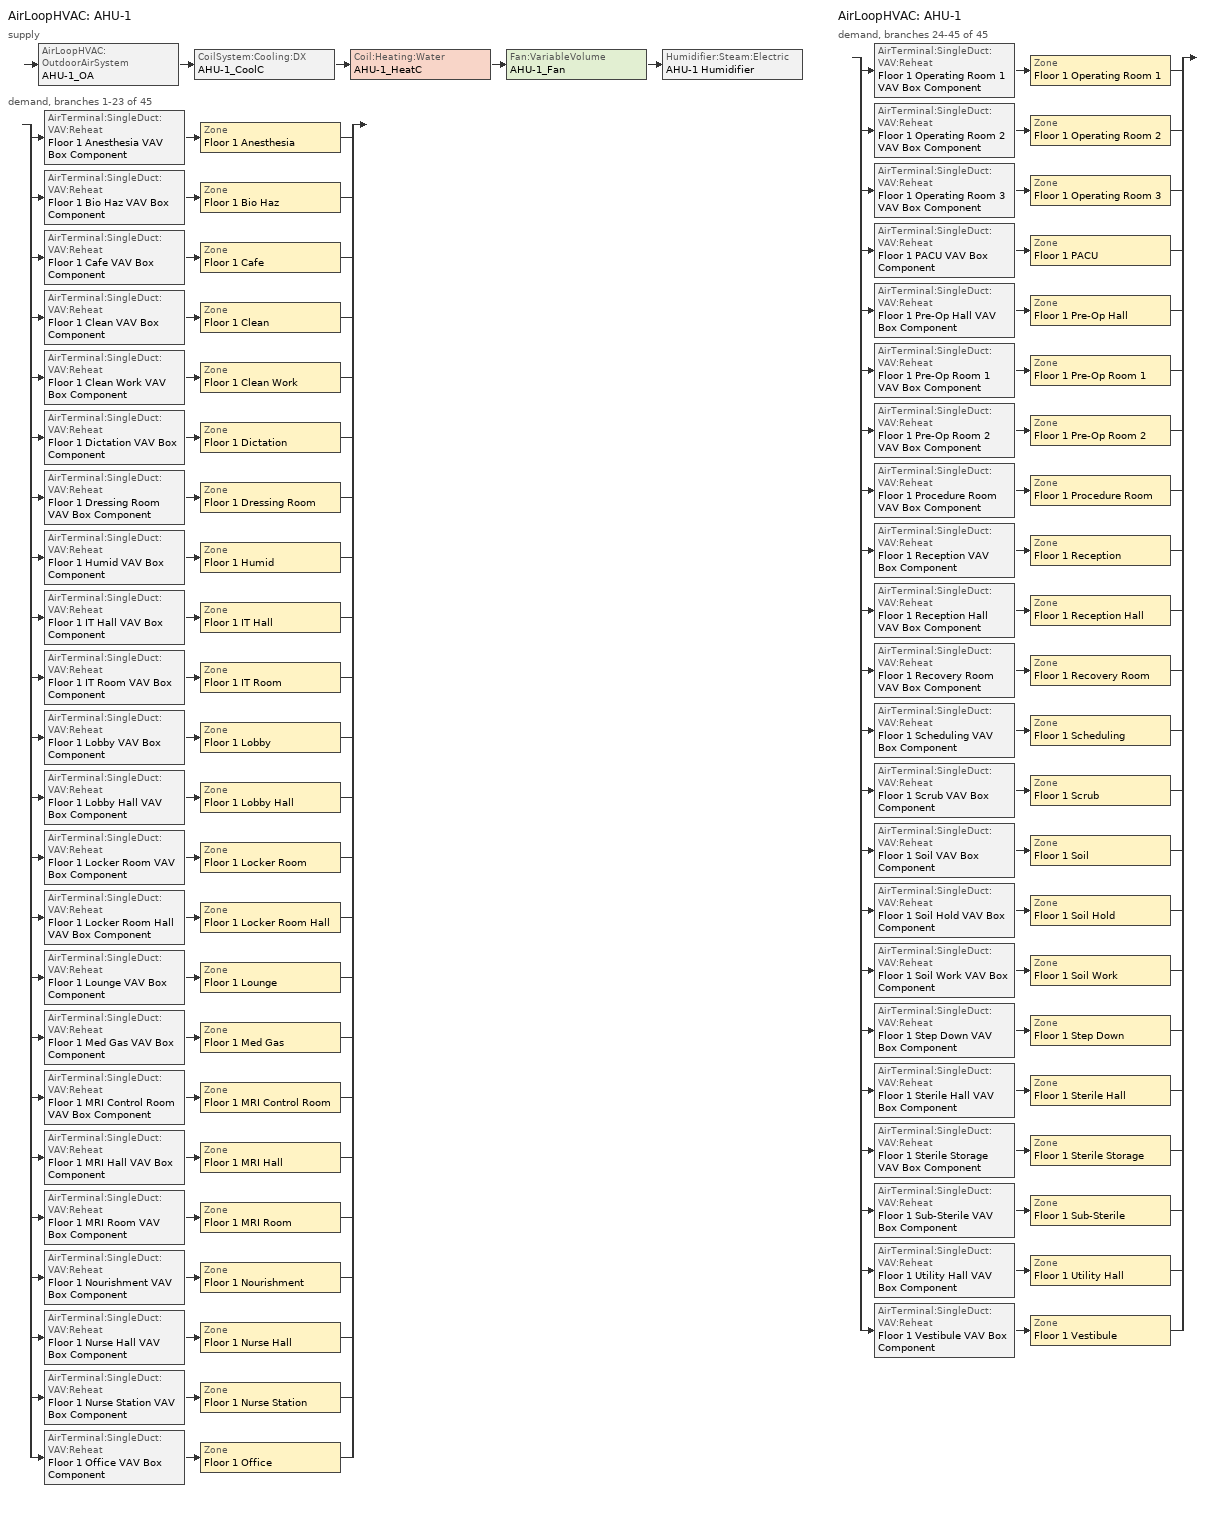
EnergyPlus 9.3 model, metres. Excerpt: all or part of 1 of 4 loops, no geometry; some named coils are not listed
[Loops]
AirLoopHVAC 'AHU-1'
 supply: AirLoopHVAC:OutdoorAirSystem 'AHU-1_OA' > CoilSystem:Cooling:DX 'AHU-1_CoolC' > Coil:Heating:Water 'AHU-1_HeatC' > Fan:VariableVolume 'AHU-1_Fan' > Humidifier:Steam:Electric 'AHU-1 Humidifier'
 demand, branches 1-23 of 45: split
  | AirTerminal:SingleDuct:VAV:Reheat 'Floor 1 Anesthesia VAV Box Component' > Zone 'Floor 1 Anesthesia'
  | AirTerminal:SingleDuct:VAV:Reheat 'Floor 1 Bio Haz VAV Box Component' > Zone 'Floor 1 Bio Haz'
  | AirTerminal:SingleDuct:VAV:Reheat 'Floor 1 Cafe VAV Box Component' > Zone 'Floor 1 Cafe'
  | AirTerminal:SingleDuct:VAV:Reheat 'Floor 1 Clean VAV Box Component' > Zone 'Floor 1 Clean'
  | AirTerminal:SingleDuct:VAV:Reheat 'Floor 1 Clean Work VAV Box Component' > Zone 'Floor 1 Clean Work'
  | AirTerminal:SingleDuct:VAV:Reheat 'Floor 1 Dictation VAV Box Component' > Zone 'Floor 1 Dictation'
  | AirTerminal:SingleDuct:VAV:Reheat 'Floor 1 Dressing Room VAV Box Component' > Zone 'Floor 1 Dressing Room'
  | AirTerminal:SingleDuct:VAV:Reheat 'Floor 1 Humid VAV Box Component' > Zone 'Floor 1 Humid'
  | AirTerminal:SingleDuct:VAV:Reheat 'Floor 1 IT Hall VAV Box Component' > Zone 'Floor 1 IT Hall'
  | AirTerminal:SingleDuct:VAV:Reheat 'Floor 1 IT Room VAV Box Component' > Zone 'Floor 1 IT Room'
  | AirTerminal:SingleDuct:VAV:Reheat 'Floor 1 Lobby VAV Box Component' > Zone 'Floor 1 Lobby'
  | AirTerminal:SingleDuct:VAV:Reheat 'Floor 1 Lobby Hall VAV Box Component' > Zone 'Floor 1 Lobby Hall'
  | AirTerminal:SingleDuct:VAV:Reheat 'Floor 1 Locker Room VAV Box Component' > Zone 'Floor 1 Locker Room'
  | AirTerminal:SingleDuct:VAV:Reheat 'Floor 1 Locker Room Hall VAV Box Component' > Zone 'Floor 1 Locker Room Hall'
  | AirTerminal:SingleDuct:VAV:Reheat 'Floor 1 Lounge VAV Box Component' > Zone 'Floor 1 Lounge'
  | AirTerminal:SingleDuct:VAV:Reheat 'Floor 1 Med Gas VAV Box Component' > Zone 'Floor 1 Med Gas'
  | AirTerminal:SingleDuct:VAV:Reheat 'Floor 1 MRI Control Room VAV Box Component' > Zone 'Floor 1 MRI Control Room'
  | AirTerminal:SingleDuct:VAV:Reheat 'Floor 1 MRI Hall VAV Box Component' > Zone 'Floor 1 MRI Hall'
  | AirTerminal:SingleDuct:VAV:Reheat 'Floor 1 MRI Room VAV Box Component' > Zone 'Floor 1 MRI Room'
  | AirTerminal:SingleDuct:VAV:Reheat 'Floor 1 Nourishment VAV Box Component' > Zone 'Floor 1 Nourishment'
  | AirTerminal:SingleDuct:VAV:Reheat 'Floor 1 Nurse Hall VAV Box Component' > Zone 'Floor 1 Nurse Hall'
  | AirTerminal:SingleDuct:VAV:Reheat 'Floor 1 Nurse Station VAV Box Component' > Zone 'Floor 1 Nurse Station'
  | AirTerminal:SingleDuct:VAV:Reheat 'Floor 1 Office VAV Box Component' > Zone 'Floor 1 Office'
AirLoopHVAC 'AHU-1'
 demand, branches 24-45 of 45: split
  | AirTerminal:SingleDuct:VAV:Reheat 'Floor 1 Operating Room 1 VAV Box Component' > Zone 'Floor 1 Operating Room 1'
  | AirTerminal:SingleDuct:VAV:Reheat 'Floor 1 Operating Room 2 VAV Box Component' > Zone 'Floor 1 Operating Room 2'
  | AirTerminal:SingleDuct:VAV:Reheat 'Floor 1 Operating Room 3 VAV Box Component' > Zone 'Floor 1 Operating Room 3'
  | AirTerminal:SingleDuct:VAV:Reheat 'Floor 1 PACU VAV Box Component' > Zone 'Floor 1 PACU'
  | AirTerminal:SingleDuct:VAV:Reheat 'Floor 1 Pre-Op Hall VAV Box Component' > Zone 'Floor 1 Pre-Op Hall'
  | AirTerminal:SingleDuct:VAV:Reheat 'Floor 1 Pre-Op Room 1 VAV Box Component' > Zone 'Floor 1 Pre-Op Room 1'
  | AirTerminal:SingleDuct:VAV:Reheat 'Floor 1 Pre-Op Room 2 VAV Box Component' > Zone 'Floor 1 Pre-Op Room 2'
  | AirTerminal:SingleDuct:VAV:Reheat 'Floor 1 Procedure Room VAV Box Component' > Zone 'Floor 1 Procedure Room'
  | AirTerminal:SingleDuct:VAV:Reheat 'Floor 1 Reception VAV Box Component' > Zone 'Floor 1 Reception'
  | AirTerminal:SingleDuct:VAV:Reheat 'Floor 1 Reception Hall VAV Box Component' > Zone 'Floor 1 Reception Hall'
  | AirTerminal:SingleDuct:VAV:Reheat 'Floor 1 Recovery Room VAV Box Component' > Zone 'Floor 1 Recovery Room'
  | AirTerminal:SingleDuct:VAV:Reheat 'Floor 1 Scheduling VAV Box Component' > Zone 'Floor 1 Scheduling'
  | AirTerminal:SingleDuct:VAV:Reheat 'Floor 1 Scrub VAV Box Component' > Zone 'Floor 1 Scrub'
  | AirTerminal:SingleDuct:VAV:Reheat 'Floor 1 Soil VAV Box Component' > Zone 'Floor 1 Soil'
  | AirTerminal:SingleDuct:VAV:Reheat 'Floor 1 Soil Hold VAV Box Component' > Zone 'Floor 1 Soil Hold'
  | AirTerminal:SingleDuct:VAV:Reheat 'Floor 1 Soil Work VAV Box Component' > Zone 'Floor 1 Soil Work'
  | AirTerminal:SingleDuct:VAV:Reheat 'Floor 1 Step Down VAV Box Component' > Zone 'Floor 1 Step Down'
  | AirTerminal:SingleDuct:VAV:Reheat 'Floor 1 Sterile Hall VAV Box Component' > Zone 'Floor 1 Sterile Hall'
  | AirTerminal:SingleDuct:VAV:Reheat 'Floor 1 Sterile Storage VAV Box Component' > Zone 'Floor 1 Sterile Storage'
  | AirTerminal:SingleDuct:VAV:Reheat 'Floor 1 Sub-Sterile VAV Box Component' > Zone 'Floor 1 Sub-Sterile'
  | AirTerminal:SingleDuct:VAV:Reheat 'Floor 1 Utility Hall VAV Box Component' > Zone 'Floor 1 Utility Hall'
  | AirTerminal:SingleDuct:VAV:Reheat 'Floor 1 Vestibule VAV Box Component' > Zone 'Floor 1 Vestibule'
[Fan:VariableVolume]
AHU-1_Fan: Availability Schedule=AHU-1_Fan_Sch; Fan Total Efficiency=0.6045; Pressure Rise {Pa}=1515.192; Maximum Flow Rate {m3/s}=AUTOSIZE; Fan Power Minimum Flow Rate Input Method=FixedFlowRate; Fan Power Minimum Air Flow Rate {m3/s}=0; Motor Efficiency=0.93; Motor In Airstream Fraction=1; Fan Power Coefficient 1=0.0407599; Fan Power Coefficient 2=0.088045; Fan Power Coefficient 3=-0.0729261; Fan Power Coefficient 4=0.94374; Fan Power Coefficient 5=0
[Fan:ZoneExhaust] Availability Schedule=AHU-1_Fan_Sch; Fan Total Efficiency=0.338; Pressure Rise {Pa}=125
Name | Maximum Flow Rate {m3/s}
Floor 1 Anesthesia Exhaust Fan | 0.068
Floor 1 MRI Control Room Exhaust Fan | 0.0793
Floor 1 MRI Room Exhaust Fan | 0.2077
Floor 1 Soil Exhaust Fan | 0.0991
Floor 1 Soil Hold Exhaust Fan | 0.044
Floor 1 Soil Work Exhaust Fan | 0.1416
[Coil:Cooling:DX:TwoSpeed]
AHU-1_CoolC DXCoil: Availability Schedule=ALWAYS_ON; High Speed Gross Rated Total Cooling Capacity {W}=AUTOSIZE; High Speed Rated Sensible Heat Ratio=AUTOSIZE; High Speed Gross Rated Cooling COP {W/W}=2.73415; High Speed Rated Air Flow Rate {m3/s}=AUTOSIZE; Total Cooling Capacity Function of Temperature Curve=Measured_CoolCStandard10Ton_CapFT; Total Cooling Capacity Function of Flow Fraction Curve=Measured_CoolCStandard10Ton_CapFF; Energy Input Ratio Function of Temperature Curve=Measured_CoolCStandard10Ton_EIRFT; Energy Input Ratio Function of Flow Fraction Curve=Measured_CoolCStandard10Ton_EIRFFF; Part Load Fraction Correlation Curve=No_PLR_Degredation; Low Speed Gross Rated Total Cooling Capacity {W}=AUTOSIZE; Low Speed Gross Rated Sensible Heat Ratio=AUTOSIZE; Low Speed Gross Rated Cooling COP {W/W}=2.77485; Low Speed Rated Air Flow Rate {m3/s}=AUTOSIZE; Low Speed Total Cooling Capacity Function of Temperature Curve=Measured_LowSpeedCoolCapLSFT; Low Speed Energy Input Ratio Function of Temperature Curve=Measured_LowSpeedCoolEIRLSFT
[Coil:Heating:Water]
AHU-1_HeatC: Availability Schedule=ALWAYS_ON; U-Factor Times Area Value {W/K}=AUTOSIZE; Maximum Water Flow Rate {m3/s}=AUTOSIZE; Performance Input Method=UFactorTimesAreaAndDesignWaterFlowRate; Rated Capacity {W}=AUTOSIZE; Rated Inlet Water Temperature {C}=82.2; Rated Inlet Air Temperature {C}=16.6; Rated Outlet Water Temperature {C}=71.1; Rated Outlet Air Temperature {C}=32.2
[Humidifier:Steam:Electric]
AHU-1 Humidifier: Availability Schedule=ALWAYS_ON; Rated Capacity {m3/s}=3.72E-5; Rated Power {W}=100000; Rated Fan Power {W}=0; Standby Power {W}=0
[AirTerminal:SingleDuct:VAV:Reheat] Availability Schedule=ALWAYS_ON; Maximum Air Flow Rate {m3/s}=AUTOSIZE; Zone Minimum Air Flow Input Method=Constant; Constant Minimum Air Flow Fraction=1; Maximum Hot Water or Steam Flow Rate {m3/s}=AUTOSIZE; Minimum Hot Water or Steam Flow Rate {m3/s}=0; Convergence Tolerance=0.001; Damper Heating Action=NORMAL
Name | Reheat Coil
Floor 1 Anesthesia VAV Box Component | Floor 1 Anesthesia VAV Box Reheat Coil
Floor 1 Bio Haz VAV Box Component | Floor 1 Bio Haz VAV Box Reheat Coil
Floor 1 Cafe VAV Box Component | Floor 1 Cafe VAV Box Reheat Coil
Floor 1 Clean VAV Box Component | Floor 1 Clean VAV Box Reheat Coil
Floor 1 Clean Work VAV Box Component | Floor 1 Clean Work VAV Box Reheat Coil
Floor 1 Dictation VAV Box Component | Floor 1 Dictation VAV Box Reheat Coil
Floor 1 Dressing Room VAV Box Component | Floor 1 Dressing Room VAV Box Reheat Coil
Floor 1 Humid VAV Box Component | Floor 1 Humid VAV Box Reheat Coil
Floor 1 IT Hall VAV Box Component | Floor 1 IT Hall VAV Box Reheat Coil
Floor 1 IT Room VAV Box Component | Floor 1 IT Room VAV Box Reheat Coil
Floor 1 Lobby Hall VAV Box Component | Floor 1 Lobby Hall VAV Box Reheat Coil
Floor 1 Lobby VAV Box Component | Floor 1 Lobby VAV Box Reheat Coil
Floor 1 Locker Room Hall VAV Box Component | Floor 1 Locker Room Hall VAV Box Reheat Coil
Floor 1 Locker Room VAV Box Component | Floor 1 Locker Room VAV Box Reheat Coil
Floor 1 Lounge VAV Box Component | Floor 1 Lounge VAV Box Reheat Coil
Floor 1 MRI Control Room VAV Box Component | Floor 1 MRI Control Room VAV Box Reheat Coil
Floor 1 MRI Hall VAV Box Component | Floor 1 MRI Hall VAV Box Reheat Coil
Floor 1 MRI Room VAV Box Component | Floor 1 MRI Room VAV Box Reheat Coil
Floor 1 Med Gas VAV Box Component | Floor 1 Med Gas VAV Box Reheat Coil
Floor 1 Nourishment VAV Box Component | Floor 1 Nourishment VAV Box Reheat Coil
Floor 1 Nurse Hall VAV Box Component | Floor 1 Nurse Hall VAV Box Reheat Coil
Floor 1 Nurse Station VAV Box Component | Floor 1 Nurse Station VAV Box Reheat Coil
Floor 1 Office VAV Box Component | Floor 1 Office VAV Box Reheat Coil
Floor 1 Operating Room 1 VAV Box Component | Floor 1 Operating Room 1 VAV Box Reheat Coil
Floor 1 Operating Room 2 VAV Box Component | Floor 1 Operating Room 2 VAV Box Reheat Coil
Floor 1 Operating Room 3 VAV Box Component | Floor 1 Operating Room 3 VAV Box Reheat Coil
Floor 1 PACU VAV Box Component | Floor 1 PACU VAV Box Reheat Coil
Floor 1 Pre-Op Hall VAV Box Component | Floor 1 Pre-Op Hall VAV Box Reheat Coil
Floor 1 Pre-Op Room 1 VAV Box Component | Floor 1 Pre-Op Room 1 VAV Box Reheat Coil
Floor 1 Pre-Op Room 2 VAV Box Component | Floor 1 Pre-Op Room 2 VAV Box Reheat Coil
Floor 1 Procedure Room VAV Box Component | Floor 1 Procedure Room VAV Box Reheat Coil
Floor 1 Reception Hall VAV Box Component | Floor 1 Reception Hall VAV Box Reheat Coil
Floor 1 Reception VAV Box Component | Floor 1 Reception VAV Box Reheat Coil
Floor 1 Recovery Room VAV Box Component | Floor 1 Recovery Room VAV Box Reheat Coil
Floor 1 Scheduling VAV Box Component | Floor 1 Scheduling VAV Box Reheat Coil
Floor 1 Scrub VAV Box Component | Floor 1 Scrub VAV Box Reheat Coil
Floor 1 Soil Hold VAV Box Component | Floor 1 Soil Hold VAV Box Reheat Coil
Floor 1 Soil VAV Box Component | Floor 1 Soil VAV Box Reheat Coil
Floor 1 Soil Work VAV Box Component | Floor 1 Soil Work VAV Box Reheat Coil
Floor 1 Step Down VAV Box Component | Floor 1 Step Down VAV Box Reheat Coil
Floor 1 Sterile Hall VAV Box Component | Floor 1 Sterile Hall VAV Box Reheat Coil
Floor 1 Sterile Storage VAV Box Component | Floor 1 Sterile Storage VAV Box Reheat Coil
Floor 1 Sub-Sterile VAV Box Component | Floor 1 Sub-Sterile VAV Box Reheat Coil
Floor 1 Utility Hall VAV Box Component | Floor 1 Utility Hall VAV Box Reheat Coil
Floor 1 Vestibule VAV Box Component | Floor 1 Vestibule VAV Box Reheat Coil
[Zone equipment]
Floor 1 Anesthesia: Floor 1 Anesthesia VAV Box Component, Floor 1 Anesthesia Exhaust Fan
Floor 1 Bio Haz: Floor 1 Bio Haz VAV Box Component
Floor 1 Cafe: Floor 1 Cafe VAV Box Component
Floor 1 Clean: Floor 1 Clean VAV Box Component
Floor 1 Clean Work: Floor 1 Clean Work VAV Box Component
Floor 1 Dictation: Floor 1 Dictation VAV Box Component
Floor 1 Dressing Room: Floor 1 Dressing Room VAV Box Component
Floor 1 Humid: Floor 1 Humid VAV Box Component
Floor 1 IT Hall: Floor 1 IT Hall VAV Box Component
Floor 1 IT Room: Floor 1 IT Room VAV Box Component
Floor 1 Lobby: Floor 1 Lobby VAV Box Component
Floor 1 Lobby Hall: Floor 1 Lobby Hall VAV Box Component
Floor 1 Locker Room: Floor 1 Locker Room VAV Box Component
Floor 1 Locker Room Hall: Floor 1 Locker Room Hall VAV Box Component
Floor 1 Lounge: Floor 1 Lounge VAV Box Component
Floor 1 MRI Control Room: Floor 1 MRI Control Room VAV Box Component, Floor 1 MRI Control Room Exhaust Fan
Floor 1 MRI Hall: Floor 1 MRI Hall VAV Box Component
Floor 1 MRI Room: Floor 1 MRI Room VAV Box Component, Floor 1 MRI Room Exhaust Fan
Floor 1 Med Gas: Floor 1 Med Gas VAV Box Component
Floor 1 Nourishment: Floor 1 Nourishment VAV Box Component
Floor 1 Nurse Hall: Floor 1 Nurse Hall VAV Box Component
Floor 1 Nurse Station: Floor 1 Nurse Station VAV Box Component
Floor 1 Office: Floor 1 Office VAV Box Component
Floor 1 Operating Room 1: Floor 1 Operating Room 1 VAV Box Component
Floor 1 Operating Room 2: Floor 1 Operating Room 2 VAV Box Component
Floor 1 Operating Room 3: Floor 1 Operating Room 3 VAV Box Component
Floor 1 PACU: Floor 1 PACU VAV Box Component
Floor 1 Pre-Op Hall: Floor 1 Pre-Op Hall VAV Box Component
Floor 1 Pre-Op Room 1: Floor 1 Pre-Op Room 1 VAV Box Component
Floor 1 Pre-Op Room 2: Floor 1 Pre-Op Room 2 VAV Box Component
Floor 1 Procedure Room: Floor 1 Procedure Room VAV Box Component
Floor 1 Reception: Floor 1 Reception VAV Box Component
Floor 1 Reception Hall: Floor 1 Reception Hall VAV Box Component
Floor 1 Recovery Room: Floor 1 Recovery Room VAV Box Component
Floor 1 Scheduling: Floor 1 Scheduling VAV Box Component
Floor 1 Scrub: Floor 1 Scrub VAV Box Component
Floor 1 Soil: Floor 1 Soil VAV Box Component, Floor 1 Soil Exhaust Fan
Floor 1 Soil Hold: Floor 1 Soil Hold VAV Box Component, Floor 1 Soil Hold Exhaust Fan
Floor 1 Soil Work: Floor 1 Soil Work VAV Box Component, Floor 1 Soil Work Exhaust Fan
Floor 1 Step Down: Floor 1 Step Down VAV Box Component
Floor 1 Sterile Hall: Floor 1 Sterile Hall VAV Box Component
Floor 1 Sterile Storage: Floor 1 Sterile Storage VAV Box Component
Floor 1 Sub-Sterile: Floor 1 Sub-Sterile VAV Box Component
Floor 1 Utility Hall: Floor 1 Utility Hall VAV Box Component
Floor 1 Vestibule: Floor 1 Vestibule VAV Box Component
[Sizing:Zone] Zone Cooling Design Supply Air Temperature Input Method=SupplyAirTemperature; Zone Cooling Design Supply Air Temperature {C}=11.1; Zone Heating Design Supply Air Temperature Input Method=SupplyAirTemperature; Zone Heating Design Supply Air Temperature {C}=40; Zone Cooling Design Supply Air Humidity Ratio {kgWater/kgDryAir}=0.007; Zone Heating Design Supply Air Humidity Ratio {kgWater/kgDryAir}=0.008; Cooling Design Air Flow Method=DesignDayWithLimit; Heating Design Air Flow Method=DesignDay; Account for Dedicated Outdoor Air System=No; Dedicated Outdoor Air System Control Strategy=NeutralSupplyAir; Dedicated Outdoor Air Low Setpoint Temperature for Design {C}=autosize; Dedicated Outdoor Air High Setpoint Temperature for Design {C}=autosize
Name | Design Specification Outdoor Air Object | Cooling Minimum Air Flow {m3/s}
Floor 1 Anesthesia | SZ DSOA Floor 1 Anesthesia | 0.06796
Floor 1 Bio Haz | SZ DSOA Floor 1 Bio Haz
Floor 1 Cafe | SZ DSOA Floor 1 Cafe
Floor 1 Clean | SZ DSOA Floor 1 Clean | 0.039644
Floor 1 Clean Work | SZ DSOA Floor 1 Clean Work | 0.051914
Floor 1 Dictation | SZ DSOA Floor 1 Dictation
Floor 1 Dressing Room | SZ DSOA Floor 1 Dressing Room
Floor 1 Humid | SZ DSOA Floor 1 Humid
Floor 1 IT Hall | SZ DSOA Floor 1 IT Hall
Floor 1 IT Room | SZ DSOA Floor 1 IT Room
Floor 1 Lobby | SZ DSOA Floor 1 Lobby
Floor 1 Lobby Hall | SZ DSOA Floor 1 Lobby Hall
Floor 1 Locker Room | SZ DSOA Floor 1 Locker Room
Floor 1 Locker Room Hall | SZ DSOA Floor 1 Locker Room Hall
Floor 1 Lounge | SZ DSOA Floor 1 Lounge
Floor 1 MRI Control Room | SZ DSOA Floor 1 MRI Control Room | 0.079287
Floor 1 MRI Hall | SZ DSOA Floor 1 MRI Hall
Floor 1 MRI Room | SZ DSOA Floor 1 MRI Room | 0.207657
Floor 1 Med Gas | SZ DSOA Floor 1 Med Gas
Floor 1 Nourishment | SZ DSOA Floor 1 Nourishment
Floor 1 Nurse Hall | SZ DSOA Floor 1 Nurse Hall
Floor 1 Nurse Station | SZ DSOA Floor 1 Nurse Station
Floor 1 Office | SZ DSOA Floor 1 Office
Floor 1 Operating Room 1 | SZ DSOA Floor 1 Operating Room 1 | 0.54274
Floor 1 Operating Room 2 | SZ DSOA Floor 1 Operating Room 2 | 0.566337
Floor 1 Operating Room 3 | SZ DSOA Floor 1 Operating Room 3 | 0.561617
Floor 1 PACU | SZ DSOA Floor 1 PACU | 0.05097
Floor 1 Pre-Op Hall | SZ DSOA Floor 1 Pre-Op Hall
Floor 1 Pre-Op Room 1 | SZ DSOA Floor 1 Pre-Op Room 1 | 0.089198
Floor 1 Pre-Op Room 2 | SZ DSOA Floor 1 Pre-Op Room 2 | 0.159518
Floor 1 Procedure Room | SZ DSOA Floor 1 Procedure Room | 0.336263
Floor 1 Reception | SZ DSOA Floor 1 Reception
Floor 1 Reception Hall | SZ DSOA Floor 1 Reception Hall
Floor 1 Recovery Room | SZ DSOA Floor 1 Recovery Room | 0.254852
Floor 1 Scheduling | SZ DSOA Floor 1 Scheduling
Floor 1 Scrub | SZ DSOA Floor 1 Scrub
Floor 1 Soil | SZ DSOA Floor 1 Soil | 0.099109
Floor 1 Soil Hold | SZ DSOA Floor 1 Soil Hold | 0.044048
Floor 1 Soil Work | SZ DSOA Floor 1 Soil Work | 0.141584
Floor 1 Step Down | SZ DSOA Floor 1 Step Down | 0.141584
Floor 1 Sterile Hall | SZ DSOA Floor 1 Sterile Hall
Floor 1 Sterile Storage | SZ DSOA Floor 1 Sterile Storage
Floor 1 Sub-Sterile | SZ DSOA Floor 1 Sub-Sterile
Floor 1 Utility Hall | SZ DSOA Floor 1 Utility Hall
Floor 1 Vestibule | SZ DSOA Floor 1 Vestibule
[DesignSpecification:OutdoorAir]
Name | Outdoor Air Method | Outdoor Air Flow per Zone Floor Area {m3/s-m2} | Outdoor Air Flow per Person {m3/s-person} | Outdoor Air Flow per Zone {m3/s}
SZ DSOA Floor 1 Anesthesia | Flow/Area | 0.0022578
SZ DSOA Floor 1 Bio Haz; SZ DSOA Floor 1 Med Gas; SZ DSOA Floor 1 Sterile Storage | Flow/Area | 0.000762
SZ DSOA Floor 1 Cafe; SZ DSOA Floor 1 Dictation; SZ DSOA Floor 1 Dressing Room; SZ DSOA Floor 1 Humid; SZ DSOA Floor 1 IT Room; SZ DSOA Floor 1 Nourishment; SZ DSOA Floor 1 Nurse Station; SZ DSOA Floor 1 Office; SZ DSOA Floor 1 Scheduling | Flow/Person |  | 0.01
SZ DSOA Floor 1 Clean; SZ DSOA Floor 1 Clean Work | Flow/Area | 0.0011289
SZ DSOA Floor 1 IT Hall; SZ DSOA Floor 1 Lobby Hall; SZ DSOA Floor 1 Locker Room Hall; SZ DSOA Floor 1 MRI Hall; SZ DSOA Floor 1 Nurse Hall; SZ DSOA Floor 1 Pre-Op Hall; SZ DSOA Floor 1 Reception Hall; SZ DSOA Floor 1 Scrub; SZ DSOA Floor 1 Sterile Hall; SZ DSOA Floor 1 Sub-Sterile; SZ DSOA Floor 1 Utility Hall; SZ DSOA Floor 1 Vestibule | Flow/Area | 0.000254
SZ DSOA Floor 1 Lobby; SZ DSOA Floor 1 Locker Room; SZ DSOA Floor 1 Lounge; SZ DSOA Floor 1 Reception | Flow/Person |  | 0.007079
SZ DSOA Floor 1 MRI Control Room; SZ DSOA Floor 1 MRI Room | Flow/Area | 0.001524
SZ DSOA Floor 1 Operating Room 1 | Flow/Zone |  |  | 0.108548
SZ DSOA Floor 1 Operating Room 2 | Flow/Zone |  |  | 0.113267
SZ DSOA Floor 1 Operating Room 3 | Flow/Zone |  |  | 0.112323
SZ DSOA Floor 1 PACU | Flow/Zone |  |  | 0.01699
SZ DSOA Floor 1 Pre-Op Room 1 | Flow/Zone |  |  | 0.029733
SZ DSOA Floor 1 Pre-Op Room 2 | Flow/Zone |  |  | 0.053173
SZ DSOA Floor 1 Procedure Room | Flow/Zone |  |  | 0.067253
SZ DSOA Floor 1 Recovery Room | Flow/Zone |  |  | 0.084951
SZ DSOA Floor 1 Soil; SZ DSOA Floor 1 Soil Hold; SZ DSOA Floor 1 Soil Work | Flow/Area | 0.0028222
SZ DSOA Floor 1 Step Down | Flow/Zone |  |  | 0.047195
[ZoneControl:Thermostat] Control Type Schedule=Dual Zone Control Type Sched
Name | Zone or ZoneList | Control 1
Floor 1 Anesthesia Thermostat | Floor 1 Anesthesia | Typical DualSPSched
Floor 1 Bio Haz Thermostat | Floor 1 Bio Haz | Typical DualSPSched
Floor 1 Cafe Thermostat | Floor 1 Cafe | Typical DualSPSched
Floor 1 Clean Thermostat | Floor 1 Clean | Typical DualSPSched
Floor 1 Clean Work Thermostat | Floor 1 Clean Work | Typical DualSPSched
Floor 1 Dictation Thermostat | Floor 1 Dictation | Typical DualSPSched
Floor 1 Dressing Room Thermostat | Floor 1 Dressing Room | Typical DualSPSched
Floor 1 Humid Thermostat | Floor 1 Humid | Typical DualSPSched
Floor 1 IT Hall Thermostat | Floor 1 IT Hall | Typical DualSPSched
Floor 1 IT Room Thermostat | Floor 1 IT Room | Typical DualSPSched
Floor 1 Lobby Hall Thermostat | Floor 1 Lobby Hall | Typical DualSPSched
Floor 1 Lobby Thermostat | Floor 1 Lobby | Typical DualSPSched
Floor 1 Locker Room Hall Thermostat | Floor 1 Locker Room Hall | Typical DualSPSched
Floor 1 Locker Room Thermostat | Floor 1 Locker Room | Typical DualSPSched
Floor 1 Lounge Thermostat | Floor 1 Lounge | Typical DualSPSched
Floor 1 MRI Control Room Thermostat | Floor 1 MRI Control Room | Typical DualSPSched
Floor 1 MRI Hall Thermostat | Floor 1 MRI Hall | Typical DualSPSched
Floor 1 MRI Room Thermostat | Floor 1 MRI Room | Typical DualSPSched
Floor 1 Med Gas Thermostat | Floor 1 Med Gas | Typical DualSPSched
Floor 1 Nourishment Thermostat | Floor 1 Nourishment | Typical DualSPSched
Floor 1 Nurse Hall Thermostat | Floor 1 Nurse Hall | Typical DualSPSched
Floor 1 Nurse Station Thermostat | Floor 1 Nurse Station | Typical DualSPSched
Floor 1 Office Thermostat | Floor 1 Office | Typical DualSPSched
Floor 1 Operating Room 1 Thermostat | Floor 1 Operating Room 1 | Operating Room DualSPSched
Floor 1 Operating Room 2 Thermostat | Floor 1 Operating Room 2 | Operating Room DualSPSched
Floor 1 Operating Room 3 Thermostat | Floor 1 Operating Room 3 | Operating Room DualSPSched
Floor 1 PACU Thermostat | Floor 1 PACU | Typical DualSPSched
Floor 1 Pre-Op Hall Thermostat | Floor 1 Pre-Op Hall | Typical DualSPSched
Floor 1 Pre-Op Room 1 Thermostat | Floor 1 Pre-Op Room 1 | Typical DualSPSched
Floor 1 Pre-Op Room 2 Thermostat | Floor 1 Pre-Op Room 2 | Typical DualSPSched
Floor 1 Procedure Room Thermostat | Floor 1 Procedure Room | Typical DualSPSched
Floor 1 Reception Hall Thermostat | Floor 1 Reception Hall | Typical DualSPSched
Floor 1 Reception Thermostat | Floor 1 Reception | Typical DualSPSched
Floor 1 Recovery Room Thermostat | Floor 1 Recovery Room | Typical DualSPSched
Floor 1 Scheduling Thermostat | Floor 1 Scheduling | Typical DualSPSched
Floor 1 Scrub Thermostat | Floor 1 Scrub | Typical DualSPSched
Floor 1 Soil Hold Thermostat | Floor 1 Soil Hold | Typical DualSPSched
Floor 1 Soil Thermostat | Floor 1 Soil | Typical DualSPSched
Floor 1 Soil Work Thermostat | Floor 1 Soil Work | Typical DualSPSched
Floor 1 Step Down Thermostat | Floor 1 Step Down | Typical DualSPSched
Floor 1 Sterile Hall Thermostat | Floor 1 Sterile Hall | Typical DualSPSched
Floor 1 Sterile Storage Thermostat | Floor 1 Sterile Storage | Typical DualSPSched
Floor 1 Sub-Sterile Thermostat | Floor 1 Sub-Sterile | Typical DualSPSched
Floor 1 Utility Hall Thermostat | Floor 1 Utility Hall | Typical DualSPSched
Floor 1 Vestibule Thermostat | Floor 1 Vestibule | Typical DualSPSched
[ThermostatSetpoint:DualSetpoint]
Name | Heating Setpoint Temperature Schedule | Cooling Setpoint Temperature Schedule
Typical DualSPSched | HTGSETP_SCH | CLGSETP_SCH
Operating Room DualSPSched | OR_HTGSETP_SCH | OR_CLGSETP_SCH
[Sizing:System]
AHU-1: Type of Load to Size On=Sensible; Design Outdoor Air Flow Rate {m3/s}=AUTOSIZE; Central Heating Maximum System Air Flow Ratio=1; Preheat Design Temperature {C}=7; Preheat Design Humidity Ratio {kgWater/kgDryAir}=0.008; Precool Design Temperature {C}=7.2; Precool Design Humidity Ratio {kgWater/kgDryAir}=0.008; Central Cooling Design Supply Air Temperature {C}=11.1; Central Heating Design Supply Air Temperature {C}=16; Type of Zone Sum to Use=NonCoincident; 100% Outdoor Air in Cooling=No; 100% Outdoor Air in Heating=No; Central Cooling Design Supply Air Humidity Ratio {kgWater/kgDryAir}=0.007; Central Heating Design Supply Air Humidity Ratio {kgWater/kgDryAir}=0.007; Cooling Supply Air Flow Rate Method=DesignDay; Heating Supply Air Flow Rate Method=DesignDay; System Outdoor Air Method=ZoneSum; Zone Maximum Outdoor Air Fraction=1; Cooling Design Capacity Method=CoolingDesignCapacity; Cooling Design Capacity {W}=autosize; Heating Design Capacity Method=HeatingDesignCapacity; Heating Design Capacity {W}=autosize; Central Cooling Capacity Control Method=OnOff
[Controller:OutdoorAir]
AHU-1_OA_Controller: Minimum Outdoor Air Flow Rate {m3/s}=AUTOSIZE; Maximum Outdoor Air Flow Rate {m3/s}=AUTOSIZE; Economizer Control Type=NoEconomizer; Economizer Control Action Type=ModulateFlow; Economizer Maximum Limit Dry-Bulb Temperature {C}=18.3; Economizer Maximum Limit Enthalpy {J/kg}=64000; Economizer Minimum Limit Dry-Bulb Temperature {C}=-100; Lockout Type=NoLockout; Minimum Limit Type=FixedMinimum; Minimum Outdoor Air Schedule=AHU-1_Fan_Sch; Minimum Fraction of Outdoor Air Schedule=AHU-1_MinOAFracSchedule
[Controller:WaterCoil]
AHU-1_HeatC_Controller: Control Variable=Temperature; Action=Normal; Actuator Variable=Flow; Controller Convergence Tolerance {deltaC}=0.0001; Maximum Actuated Flow {m3/s}=AUTOSIZE; Minimum Actuated Flow {m3/s}=0
[AirLoopHVAC]
AHU-1: Design Supply Air Flow Rate {m3/s}=AUTOSIZE
[CoilSystem:Cooling:DX]
AHU-1_CoolC: Availability Schedule=ALWAYS_ON; Cooling Coil=AHU-1_CoolC DXCoil
[SetpointManager:MixedAir] Control Variable=Temperature
Name | Setpoint Node or NodeList
AHU-1_CoolC SAT Manager | AHU-1_CoolC-AHU-1_HeatCNode
AHU-1_HeatC SAT Manager | AHU-1_HeatC-AHU-1_FanNode
AHU-1_OAMixed Air Temp Manager | AHU-1_OA-AHU-1_CoolCNode
[SetpointManager:SingleZone:Humidity:Minimum]
AHU-1 Humidifier HUMRAT setpoint: Setpoint Node or NodeList=AHU-1 Supply Equipment Outlet Node
[SetpointManager:SingleZone:Humidity:Maximum]
AHU-1_CoolC HUMRAT setpoint: Setpoint Node or NodeList=AHU-1_CoolC-AHU-1_HeatCNode
[EnergyManagementSystem:Sensor]
Cooling_Coil_1: AHU-1_COOLC DXCOIL; Cooling Coil Electric Energy
FLOOR_1_ANESTHESIA_T: FLOOR 1 ANESTHESIA; Zone Mean Air Temperature
FLOOR_1_ANESTHESIA_H: FLOOR 1 ANESTHESIA; Zone Air System Sensible Heating Energy
FLOOR_1_ANESTHESIA_C: FLOOR 1 ANESTHESIA; Zone Air System Sensible Cooling Energy
FLOOR_1_BIO_HAZ_T: FLOOR 1 BIO HAZ; Zone Mean Air Temperature
FLOOR_1_BIO_HAZ_H: FLOOR 1 BIO HAZ; Zone Air System Sensible Heating Energy
FLOOR_1_BIO_HAZ_C: FLOOR 1 BIO HAZ; Zone Air System Sensible Cooling Energy
FLOOR_1_CAFE_O: FLOOR 1 CAFE; Zone People Occupant Count
FLOOR_1_CAFE_T: FLOOR 1 CAFE; Zone Mean Air Temperature
FLOOR_1_CAFE_H: FLOOR 1 CAFE; Zone Air System Sensible Heating Energy
FLOOR_1_CAFE_C: FLOOR 1 CAFE; Zone Air System Sensible Cooling Energy
FLOOR_1_CLEAN_O: FLOOR 1 CLEAN; Zone People Occupant Count
FLOOR_1_CLEAN_T: FLOOR 1 CLEAN; Zone Mean Air Temperature
FLOOR_1_CLEAN_H: FLOOR 1 CLEAN; Zone Air System Sensible Heating Energy
FLOOR_1_CLEAN_C: FLOOR 1 CLEAN; Zone Air System Sensible Cooling Energy
FLOOR_1_CLEAN_WORK_O: FLOOR 1 CLEAN WORK; Zone People Occupant Count
FLOOR_1_CLEAN_WORK_T: FLOOR 1 CLEAN WORK; Zone Mean Air Temperature
FLOOR_1_CLEAN_WORK_H: FLOOR 1 CLEAN WORK; Zone Air System Sensible Heating Energy
FLOOR_1_CLEAN_WORK_C: FLOOR 1 CLEAN WORK; Zone Air System Sensible Cooling Energy
FLOOR_1_DICTATION_O: FLOOR 1 DICTATION; Zone People Occupant Count
FLOOR_1_DICTATION_T: FLOOR 1 DICTATION; Zone Mean Air Temperature
FLOOR_1_DICTATION_H: FLOOR 1 DICTATION; Zone Air System Sensible Heating Energy
FLOOR_1_DICTATION_C: FLOOR 1 DICTATION; Zone Air System Sensible Cooling Energy
FLOOR_1_DRESSING_ROOM_O: FLOOR 1 DRESSING ROOM; Zone People Occupant Count
FLOOR_1_DRESSING_ROOM_T: FLOOR 1 DRESSING ROOM; Zone Mean Air Temperature
FLOOR_1_DRESSING_ROOM_H: FLOOR 1 DRESSING ROOM; Zone Air System Sensible Heating Energy
FLOOR_1_DRESSING_ROOM_C: FLOOR 1 DRESSING ROOM; Zone Air System Sensible Cooling Energy
FLOOR_1_HUMID_O: FLOOR 1 HUMID; Zone People Occupant Count
FLOOR_1_HUMID_T: FLOOR 1 HUMID; Zone Mean Air Temperature
FLOOR_1_HUMID_H: FLOOR 1 HUMID; Zone Air System Sensible Heating Energy
FLOOR_1_HUMID_C: FLOOR 1 HUMID; Zone Air System Sensible Cooling Energy
FLOOR_1_IT_HALL_T: FLOOR 1 IT HALL; Zone Mean Air Temperature
FLOOR_1_IT_HALL_H: FLOOR 1 IT HALL; Zone Air System Sensible Heating Energy
FLOOR_1_IT_HALL_C: FLOOR 1 IT HALL; Zone Air System Sensible Cooling Energy
FLOOR_1_IT_ROOM_O: FLOOR 1 IT ROOM; Zone People Occupant Count
FLOOR_1_IT_ROOM_T: FLOOR 1 IT ROOM; Zone Mean Air Temperature
FLOOR_1_IT_ROOM_H: FLOOR 1 IT ROOM; Zone Air System Sensible Heating Energy
FLOOR_1_IT_ROOM_C: FLOOR 1 IT ROOM; Zone Air System Sensible Cooling Energy
FLOOR_1_LOBBY_O: FLOOR 1 LOBBY; Zone People Occupant Count
FLOOR_1_LOBBY_T: FLOOR 1 LOBBY; Zone Mean Air Temperature
FLOOR_1_LOBBY_H: FLOOR 1 LOBBY; Zone Air System Sensible Heating Energy
FLOOR_1_LOBBY_C: FLOOR 1 LOBBY; Zone Air System Sensible Cooling Energy
FLOOR_1_LOBBY_HALL_T: FLOOR 1 LOBBY HALL; Zone Mean Air Temperature
FLOOR_1_LOBBY_HALL_H: FLOOR 1 LOBBY HALL; Zone Air System Sensible Heating Energy
FLOOR_1_LOBBY_HALL_C: FLOOR 1 LOBBY HALL; Zone Air System Sensible Cooling Energy
FLOOR_1_LOCKER_ROOM_O: FLOOR 1 LOCKER ROOM; Zone People Occupant Count
FLOOR_1_LOCKER_ROOM_T: FLOOR 1 LOCKER ROOM; Zone Mean Air Temperature
FLOOR_1_LOCKER_ROOM_H: FLOOR 1 LOCKER ROOM; Zone Air System Sensible Heating Energy
FLOOR_1_LOCKER_ROOM_C: FLOOR 1 LOCKER ROOM; Zone Air System Sensible Cooling Energy
FLOOR_1_LOCKER_ROOM_HALL_T: FLOOR 1 LOCKER ROOM HALL; Zone Mean Air Temperature
FLOOR_1_LOCKER_ROOM_HALL_H: FLOOR 1 LOCKER ROOM HALL; Zone Air System Sensible Heating Energy
FLOOR_1_LOCKER_ROOM_HALL_C: FLOOR 1 LOCKER ROOM HALL; Zone Air System Sensible Cooling Energy
FLOOR_1_LOUNGE_O: FLOOR 1 LOUNGE; Zone People Occupant Count
FLOOR_1_LOUNGE_T: FLOOR 1 LOUNGE; Zone Mean Air Temperature
FLOOR_1_LOUNGE_H: FLOOR 1 LOUNGE; Zone Air System Sensible Heating Energy
FLOOR_1_LOUNGE_C: FLOOR 1 LOUNGE; Zone Air System Sensible Cooling Energy
FLOOR_1_MRI_CONTROL_ROOM_O: FLOOR 1 MRI CONTROL ROOM; Zone People Occupant Count
FLOOR_1_MRI_CONTROL_ROOM_T: FLOOR 1 MRI CONTROL ROOM; Zone Mean Air Temperature
FLOOR_1_MRI_CONTROL_ROOM_H: FLOOR 1 MRI CONTROL ROOM; Zone Air System Sensible Heating Energy
FLOOR_1_MRI_CONTROL_ROOM_C: FLOOR 1 MRI CONTROL ROOM; Zone Air System Sensible Cooling Energy
FLOOR_1_MRI_HALL_T: FLOOR 1 MRI HALL; Zone Mean Air Temperature
FLOOR_1_MRI_HALL_H: FLOOR 1 MRI HALL; Zone Air System Sensible Heating Energy
FLOOR_1_MRI_HALL_C: FLOOR 1 MRI HALL; Zone Air System Sensible Cooling Energy
FLOOR_1_MRI_ROOM_O: FLOOR 1 MRI ROOM; Zone People Occupant Count
FLOOR_1_MRI_ROOM_T: FLOOR 1 MRI ROOM; Zone Mean Air Temperature
FLOOR_1_MRI_ROOM_H: FLOOR 1 MRI ROOM; Zone Air System Sensible Heating Energy
FLOOR_1_MRI_ROOM_C: FLOOR 1 MRI ROOM; Zone Air System Sensible Cooling Energy
FLOOR_1_MED_GAS_T: FLOOR 1 MED GAS; Zone Mean Air Temperature
FLOOR_1_MED_GAS_H: FLOOR 1 MED GAS; Zone Air System Sensible Heating Energy
FLOOR_1_MED_GAS_C: FLOOR 1 MED GAS; Zone Air System Sensible Cooling Energy
FLOOR_1_NOURISHMENT_O: FLOOR 1 NOURISHMENT; Zone People Occupant Count
FLOOR_1_NOURISHMENT_T: FLOOR 1 NOURISHMENT; Zone Mean Air Temperature
FLOOR_1_NOURISHMENT_H: FLOOR 1 NOURISHMENT; Zone Air System Sensible Heating Energy
FLOOR_1_NOURISHMENT_C: FLOOR 1 NOURISHMENT; Zone Air System Sensible Cooling Energy
FLOOR_1_NURSE_HALL_T: FLOOR 1 NURSE HALL; Zone Mean Air Temperature
FLOOR_1_NURSE_HALL_H: FLOOR 1 NURSE HALL; Zone Air System Sensible Heating Energy
FLOOR_1_NURSE_HALL_C: FLOOR 1 NURSE HALL; Zone Air System Sensible Cooling Energy
FLOOR_1_NURSE_STATION_O: FLOOR 1 NURSE STATION; Zone People Occupant Count
FLOOR_1_NURSE_STATION_T: FLOOR 1 NURSE STATION; Zone Mean Air Temperature
FLOOR_1_NURSE_STATION_H: FLOOR 1 NURSE STATION; Zone Air System Sensible Heating Energy
FLOOR_1_NURSE_STATION_C: FLOOR 1 NURSE STATION; Zone Air System Sensible Cooling Energy
FLOOR_1_OFFICE_O: FLOOR 1 OFFICE; Zone People Occupant Count
FLOOR_1_OFFICE_T: FLOOR 1 OFFICE; Zone Mean Air Temperature
FLOOR_1_OFFICE_H: FLOOR 1 OFFICE; Zone Air System Sensible Heating Energy
FLOOR_1_OFFICE_C: FLOOR 1 OFFICE; Zone Air System Sensible Cooling Energy
FLOOR_1_OPERATING_ROOM_1_O: FLOOR 1 OPERATING ROOM 1; Zone People Occupant Count
FLOOR_1_OPERATING_ROOM_1_T: FLOOR 1 OPERATING ROOM 1; Zone Mean Air Temperature
FLOOR_1_OPERATING_ROOM_1_H: FLOOR 1 OPERATING ROOM 1; Zone Air System Sensible Heating Energy
FLOOR_1_OPERATING_ROOM_1_C: FLOOR 1 OPERATING ROOM 1; Zone Air System Sensible Cooling Energy
FLOOR_1_OPERATING_ROOM_2_O: FLOOR 1 OPERATING ROOM 2; Zone People Occupant Count
FLOOR_1_OPERATING_ROOM_2_T: FLOOR 1 OPERATING ROOM 2; Zone Mean Air Temperature
FLOOR_1_OPERATING_ROOM_2_H: FLOOR 1 OPERATING ROOM 2; Zone Air System Sensible Heating Energy
FLOOR_1_OPERATING_ROOM_2_C: FLOOR 1 OPERATING ROOM 2; Zone Air System Sensible Cooling Energy
FLOOR_1_OPERATING_ROOM_3_O: FLOOR 1 OPERATING ROOM 3; Zone People Occupant Count
FLOOR_1_OPERATING_ROOM_3_T: FLOOR 1 OPERATING ROOM 3; Zone Mean Air Temperature
FLOOR_1_OPERATING_ROOM_3_H: FLOOR 1 OPERATING ROOM 3; Zone Air System Sensible Heating Energy
FLOOR_1_OPERATING_ROOM_3_C: FLOOR 1 OPERATING ROOM 3; Zone Air System Sensible Cooling Energy
FLOOR_1_PACU_O: FLOOR 1 PACU; Zone People Occupant Count
FLOOR_1_PACU_T: FLOOR 1 PACU; Zone Mean Air Temperature
FLOOR_1_PACU_H: FLOOR 1 PACU; Zone Air System Sensible Heating Energy
FLOOR_1_PACU_C: FLOOR 1 PACU; Zone Air System Sensible Cooling Energy
FLOOR_1_PRE_OP_HALL_T: FLOOR 1 PRE-OP HALL; Zone Mean Air Temperature
FLOOR_1_PRE_OP_HALL_H: FLOOR 1 PRE-OP HALL; Zone Air System Sensible Heating Energy
FLOOR_1_PRE_OP_HALL_C: FLOOR 1 PRE-OP HALL; Zone Air System Sensible Cooling Energy
FLOOR_1_PRE_OP_ROOM_1_O: FLOOR 1 PRE-OP ROOM 1; Zone People Occupant Count
FLOOR_1_PRE_OP_ROOM_1_T: FLOOR 1 PRE-OP ROOM 1; Zone Mean Air Temperature
FLOOR_1_PRE_OP_ROOM_1_H: FLOOR 1 PRE-OP ROOM 1; Zone Air System Sensible Heating Energy
FLOOR_1_PRE_OP_ROOM_1_C: FLOOR 1 PRE-OP ROOM 1; Zone Air System Sensible Cooling Energy
FLOOR_1_PRE_OP_ROOM_2_O: FLOOR 1 PRE-OP ROOM 2; Zone People Occupant Count
FLOOR_1_PRE_OP_ROOM_2_T: FLOOR 1 PRE-OP ROOM 2; Zone Mean Air Temperature
FLOOR_1_PRE_OP_ROOM_2_H: FLOOR 1 PRE-OP ROOM 2; Zone Air System Sensible Heating Energy
FLOOR_1_PRE_OP_ROOM_2_C: FLOOR 1 PRE-OP ROOM 2; Zone Air System Sensible Cooling Energy
FLOOR_1_PROCEDURE_ROOM_O: FLOOR 1 PROCEDURE ROOM; Zone People Occupant Count
FLOOR_1_PROCEDURE_ROOM_T: FLOOR 1 PROCEDURE ROOM; Zone Mean Air Temperature
FLOOR_1_PROCEDURE_ROOM_H: FLOOR 1 PROCEDURE ROOM; Zone Air System Sensible Heating Energy
FLOOR_1_PROCEDURE_ROOM_C: FLOOR 1 PROCEDURE ROOM; Zone Air System Sensible Cooling Energy
FLOOR_1_RECEPTION_O: FLOOR 1 RECEPTION; Zone People Occupant Count
FLOOR_1_RECEPTION_T: FLOOR 1 RECEPTION; Zone Mean Air Temperature
FLOOR_1_RECEPTION_H: FLOOR 1 RECEPTION; Zone Air System Sensible Heating Energy
FLOOR_1_RECEPTION_C: FLOOR 1 RECEPTION; Zone Air System Sensible Cooling Energy
FLOOR_1_RECEPTION_HALL_T: FLOOR 1 RECEPTION HALL; Zone Mean Air Temperature
FLOOR_1_RECEPTION_HALL_H: FLOOR 1 RECEPTION HALL; Zone Air System Sensible Heating Energy
FLOOR_1_RECEPTION_HALL_C: FLOOR 1 RECEPTION HALL; Zone Air System Sensible Cooling Energy
FLOOR_1_RECOVERY_ROOM_O: FLOOR 1 RECOVERY ROOM; Zone People Occupant Count
FLOOR_1_RECOVERY_ROOM_T: FLOOR 1 RECOVERY ROOM; Zone Mean Air Temperature
FLOOR_1_RECOVERY_ROOM_H: FLOOR 1 RECOVERY ROOM; Zone Air System Sensible Heating Energy
FLOOR_1_RECOVERY_ROOM_C: FLOOR 1 RECOVERY ROOM; Zone Air System Sensible Cooling Energy
FLOOR_1_SCHEDULING_O: FLOOR 1 SCHEDULING; Zone People Occupant Count
FLOOR_1_SCHEDULING_T: FLOOR 1 SCHEDULING; Zone Mean Air Temperature
FLOOR_1_SCHEDULING_H: FLOOR 1 SCHEDULING; Zone Air System Sensible Heating Energy
FLOOR_1_SCHEDULING_C: FLOOR 1 SCHEDULING; Zone Air System Sensible Cooling Energy
FLOOR_1_SCRUB_T: FLOOR 1 SCRUB; Zone Mean Air Temperature
FLOOR_1_SCRUB_H: FLOOR 1 SCRUB; Zone Air System Sensible Heating Energy
FLOOR_1_SCRUB_C: FLOOR 1 SCRUB; Zone Air System Sensible Cooling Energy
FLOOR_1_SOIL_O: FLOOR 1 SOIL; Zone People Occupant Count
FLOOR_1_SOIL_T: FLOOR 1 SOIL; Zone Mean Air Temperature
FLOOR_1_SOIL_H: FLOOR 1 SOIL; Zone Air System Sensible Heating Energy
FLOOR_1_SOIL_C: FLOOR 1 SOIL; Zone Air System Sensible Cooling Energy
FLOOR_1_SOIL_HOLD_O: FLOOR 1 SOIL HOLD; Zone People Occupant Count
FLOOR_1_SOIL_HOLD_T: FLOOR 1 SOIL HOLD; Zone Mean Air Temperature
FLOOR_1_SOIL_HOLD_H: FLOOR 1 SOIL HOLD; Zone Air System Sensible Heating Energy
FLOOR_1_SOIL_HOLD_C: FLOOR 1 SOIL HOLD; Zone Air System Sensible Cooling Energy
FLOOR_1_SOIL_WORK_O: FLOOR 1 SOIL WORK; Zone People Occupant Count
FLOOR_1_SOIL_WORK_T: FLOOR 1 SOIL WORK; Zone Mean Air Temperature
FLOOR_1_SOIL_WORK_H: FLOOR 1 SOIL WORK; Zone Air System Sensible Heating Energy
FLOOR_1_SOIL_WORK_C: FLOOR 1 SOIL WORK; Zone Air System Sensible Cooling Energy
FLOOR_1_STEP_DOWN_O: FLOOR 1 STEP DOWN; Zone People Occupant Count
FLOOR_1_STEP_DOWN_T: FLOOR 1 STEP DOWN; Zone Mean Air Temperature
FLOOR_1_STEP_DOWN_H: FLOOR 1 STEP DOWN; Zone Air System Sensible Heating Energy
FLOOR_1_STEP_DOWN_C: FLOOR 1 STEP DOWN; Zone Air System Sensible Cooling Energy
FLOOR_1_STERILE_HALL_T: FLOOR 1 STERILE HALL; Zone Mean Air Temperature
FLOOR_1_STERILE_HALL_H: FLOOR 1 STERILE HALL; Zone Air System Sensible Heating Energy
FLOOR_1_STERILE_HALL_C: FLOOR 1 STERILE HALL; Zone Air System Sensible Cooling Energy
FLOOR_1_STERILE_STORAGE_T: FLOOR 1 STERILE STORAGE; Zone Mean Air Temperature
FLOOR_1_STERILE_STORAGE_H: FLOOR 1 STERILE STORAGE; Zone Air System Sensible Heating Energy
FLOOR_1_STERILE_STORAGE_C: FLOOR 1 STERILE STORAGE; Zone Air System Sensible Cooling Energy
FLOOR_1_SUB_STERILE_T: FLOOR 1 SUB-STERILE; Zone Mean Air Temperature
FLOOR_1_SUB_STERILE_H: FLOOR 1 SUB-STERILE; Zone Air System Sensible Heating Energy
FLOOR_1_SUB_STERILE_C: FLOOR 1 SUB-STERILE; Zone Air System Sensible Cooling Energy
FLOOR_1_UTILITY_HALL_T: FLOOR 1 UTILITY HALL; Zone Mean Air Temperature
FLOOR_1_UTILITY_HALL_H: FLOOR 1 UTILITY HALL; Zone Air System Sensible Heating Energy
FLOOR_1_UTILITY_HALL_C: FLOOR 1 UTILITY HALL; Zone Air System Sensible Cooling Energy
FLOOR_1_VESTIBULE_T: FLOOR 1 VESTIBULE; Zone Mean Air Temperature
FLOOR_1_VESTIBULE_H: FLOOR 1 VESTIBULE; Zone Air System Sensible Heating Energy
FLOOR_1_VESTIBULE_C: FLOOR 1 VESTIBULE; Zone Air System Sensible Cooling Energy
[Schedule:Compact]
ALWAYS_ON: Through: 12/31, For: AllDays, Until: 24:00, 1
OR_CLGSETP_SCH: Through: 12/31, For: AllDays, Until: 06:00, 22.2, Until: 17:00, 18.3, Until: 24:00, 22.2
OR_HTGSETP_SCH: Through: 12/31, For: ALLDays, Until: 24:00, 18.3
CLGSETP_SCH: Through: 12/31, For: Weekdays SummerDesignDay, Until: 05:00, 25, Until: 18:00, 22.2, Until: 24:00, 25, For: Saturdays WinterDesignDay, Until: 07:00, 25, Until: 15:00, 22.2, Until: 24:00, 25, For: AllOtherDays, Until: 24:00, 25
HTGSETP_SCH: Through: 12/31, For: Weekdays SummerDesignDay, Until: 05:00, 18.3, Until: 18:00, 21.1, Until: 24:00, 18.3, For: Saturdays WinterDesignDay, Until: 07:00, 18.3, Until: 15:00, 21.1, Until: 24:00, 18.3, For: AllOtherDays, Until: 24:00, 18.3
Dual Zone Control Type Sched: Through: 12/31, For: AllDays, Until: 24:00, 4
AHU-1_MinOAFracSchedule: Through: 12/31, For: AllDays, Until: 24:00, 0.33
AHU-1_Fan_Sch: Through: 12/31, For: Weekdays Saturday, Until: 04:00, 0, Until: 21:00, 1, Until: 24:00, 0, For: SummerDesignDay WinterDesignDay, Until: 24:00, 1, For: AllOtherDays, Until: 24:00, 0
[Curve:Biquadratic] Minimum Value of x=11.1; Maximum Value of x=29.4; Minimum Value of y=10; Maximum Value of y=50.3
Name | Coefficient1 Constant | Coefficient2 x | Coefficient3 x**2 | Coefficient4 y | Coefficient5 y**2 | Coefficient6 x*y
Measured_LowSpeedCoolCapLSFT | 0.4136 | 0.03105 | 0 | 0.006952 | -0.0002128 | 0
Measured_CoolCStandard10Ton_CapFT | 0.52357 | 0.03478 | 0 | -0.001915 | -0.00010838 | 0
Measured_LowSpeedCoolEIRLSFT | 1.1389 | -0.04518 | 0.0014298 | 0.006044 | 0.0006745 | -0.0012325
Measured_CoolCStandard10Ton_EIRFT | 0.9847 | -0.04285 | 0.0013562 | 0.009934 | 0.0006398 | -0.001169
[Curve:Quadratic] Coefficient3 x**2=0
Name | Coefficient1 Constant | Coefficient2 x | Minimum Value of x | Maximum Value of x
Measured_CoolCStandard10Ton_CapFF | 0.7685 | 0.2315 | 0.776 | 1.197
Measured_CoolCStandard10Ton_EIRFFF | 1.192 | -0.1917 | 0.776 | 1.197
No_PLR_Degredation | 1 | 0 | 0 | 1
